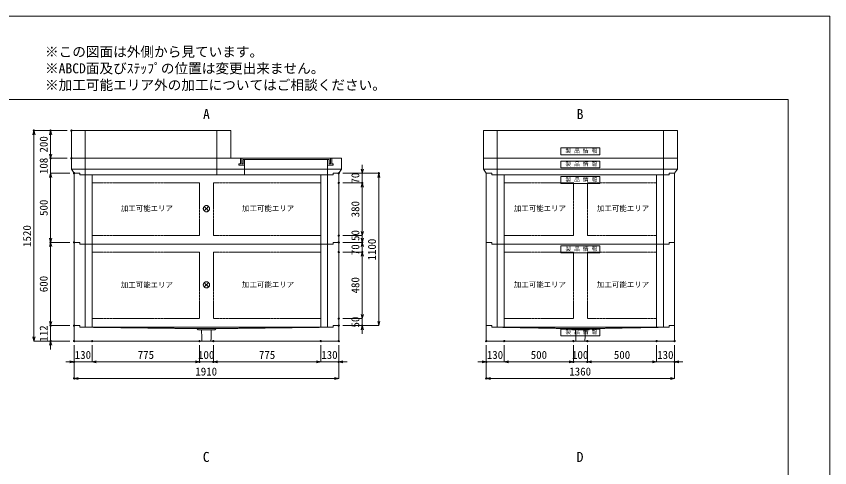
# Model space of a CAD drawing. Units: millimetres, scale not verified. Extents: x -4455 to 4455, y -3150 to 3150.
# Drawn here: x -1418 to 4455, y -109 to 3150 of the extents above; entities that cross this region are included whole.
import ezdxf
from ezdxf.enums import TextEntityAlignment as Align

# ---------------------------------------------------------------- set-up
doc = ezdxf.new("R2010")
doc.units = ezdxf.units.MM
doc.header["$LTSCALE"] = 20
doc.header["$PDMODE"] = 32
doc.header["$PDSIZE"] = 10
doc.linetypes.add('LONG_DASHED1', pattern=[7, 6, -1])
doc.linetypes.add('LONG_DOUBLE_CHAIN', pattern=[21.8, 18, -1, 0.6, -0.6, 0.6, -1])
for name, color, linetype, lineweight in [('0-0_D-TTL', 7, 'Continuous', 9), ('0-1_Defpoints', 7, 'Continuous', 9), ('0-3_D-TTL-TXT', 7, 'Continuous', 9), ('0-4_D-STR-TXT', 7, 'Continuous', 9), ('0-6_D-STR', 7, 'Continuous', 9), ('0-7_D-STR-STR4', 134, 'LONG_DASHED1', 9), ('0-8_D-STR-STR1', 7, 'LONG_DASHED1', 9), ('0-9_D-STR-DIM', 3, 'Continuous', 9), ('0-A_0', 7, 'Continuous', 9), ('0-B_D-STR-STR5', 1, 'LONG_DOUBLE_CHAIN', 9)]:
    doc.layers.add(name, color=color, linetype=linetype, lineweight=lineweight)
doc.styles.add('ＭＳ ゴシック', font='')
doc.styles.get('ＭＳ ゴシック').set_extended_font_data('MS Gothic')

# ---------------------------------------------------------------- blocks, each defined once
blk = doc.blocks.new('A$C4DE05FD1')
at = {"layer": '0-0_D-TTL', "color": 134}
for p, q in [((4000, 76000), (114800, 76000)), ((114800, 76000), (114800, 4000))]:
    blk.add_line(p, q, dxfattribs=at)
at = {"layer": '0-1_Defpoints', "color": 134}
for p, q in [((0, 84000), (118800, 84000)), ((118800, 84000), (118800, 0))]:
    blk.add_line(p, q, dxfattribs=at)
at = {"layer": '0-3_D-TTL-TXT', "style": 'ＭＳ ゴシック'}
for s, p in [('※この図面は外側から見ています。', (43260.9, 79815.7)), ('※ABCD面及びｽﾃｯﾌﾟの位置は変更出来ません。', (43260.9, 78215.7)), ('※加工可能エリア外の加工についてはご相談ください。', (43260.9, 76615.7))]:
    blk.add_text(s, height=962.2, dxfattribs=at).set_placement(p, align=Align.BOTTOM_LEFT)
blk = doc.blocks.new('A$C31CA379A')
at = {"layer": '0-4_D-STR-TXT', "style": 'ＭＳ ゴシック'}
for s, p in [('A', (-325.9, -2190.5)), ('B', (35638.6, -2190.5)), ('C', (-351.4, -35190.5)), ('D', (35638.6, -35190.5))]:
    blk.add_text(s, height=962.2, dxfattribs=at).set_placement(p, align=Align.BOTTOM_LEFT)
blk = doc.blocks.new('A$C1CAF45D9')
at = {"layer": '0-6_D-STR', "linetype": 'LONG_DASHED1'}
for p, q in [((-1500, 0), (-1500, 2400)), ((17500, 0), (17500, 2400)), ((-17500, 0), (-17500, 2200)), ((-5500, 0), (-5500, 2200))]:
    blk.add_line(p, q, dxfattribs=at)
at = {"layer": '0-6_D-STR'}
for p, q in [((19500, 820), (-19500, 820)), ((-19100, 240), (-18300, 240)), ((-18300, 0), (-18300, 240)), ((19100, 240), (18300, 240))]:
    blk.add_line(p, q, dxfattribs=at)
for points in [[(-19500, 2400), (19500, 2400), (19500, 820), (19100, 240)], [(-19500, 2400), (-19500, 820), (-19100, 240)], [(-18300, 0), (18300, 0), (18300, 240)]]:
    blk.add_lwpolyline(points, dxfattribs=at)
at = {"layer": '0-7_D-STR-STR4'}
for points in [[(-18100, 2400), (-18100, 1600), (-18300, 1600), (-18300, 1400), (-17500, 1400)], [(-17500, 2200), (-17700, 2200), (-17700, 1600), (-17900, 1600), (-17900, 2400)], [(-17500, 2200), (-5500, 2200), (-5300, 2200), (-5300, 1600), (-5100, 1600), (-5100, 2400)], [(-4900, 2400), (-4900, 1600), (-4700, 1600), (-4700, 1400), (-5500, 1400)]]:
    blk.add_lwpolyline(points, dxfattribs=at)
blk = doc.blocks.new('_Open30')
at = {"layer": '0-A_0'}
blk.add_line((0, 0), (-20, 0), dxfattribs=at)
blk.add_lwpolyline([(-20, 5.36), (0, 0), (-20, -5.36)], dxfattribs=at)
blk = doc.blocks.new('A$C3FC15DFF')
at = {"layer": '0-8_D-STR-STR1', "linetype": 'Continuous'}
blk.add_lwpolyline([(-2820, 0), (2820, 0), (2820, -1000), (-2820, -1000)], close=True, dxfattribs=at)
at = {"layer": '0-8_D-STR-STR1', "style": 'ＭＳ ゴシック'}
blk.add_text('製 品 情 報', height=577.3, dxfattribs=at).set_placement((-2149.6, -882.5), align=Align.BOTTOM_LEFT)
blk = doc.blocks.new('A$C2CAB0034')
at = {"layer": '0-6_D-STR', "linetype": 'LONG_DASHED1'}
for p, q in [((-12000, 0), (-12000, 2400)), ((12000, 0), (12000, 2400))]:
    blk.add_line(p, q, dxfattribs=at)
at = {"layer": '0-6_D-STR'}
for p, q in [((14000, 820), (-14000, 820)), ((-13600, 240), (-12800, 240)), ((-12800, 0), (-12800, 240)), ((13600, 240), (12800, 240))]:
    blk.add_line(p, q, dxfattribs=at)
for points in [[(-14000, 2400), (14000, 2400), (14000, 820), (13600, 240)], [(-14000, 2400), (-14000, 820), (-13600, 240)], [(-12800, 0), (12800, 0), (12800, 240)]]:
    blk.add_lwpolyline(points, dxfattribs=at)
at = {"layer": '0-8_D-STR-STR1'}
blk.add_blockref('A$C3FC15DFF', (0, 2000), dxfattribs=at)
blk = doc.blocks.new('A$C786A4183')
at = {"layer": '0-6_D-STR'}
blk.add_line((-11500, 4000), (-11500, 0), dxfattribs=at)
at = {"layer": '0-6_D-STR', "linetype": 'LONG_DASHED1'}
for p, q in [((-9500, 0), (-9500, 4000)), ((9500, 0), (9500, 4000))]:
    blk.add_line(p, q, dxfattribs=at)
at = {"layer": '0-6_D-STR'}
blk.add_lwpolyline([(-11500, 4000), (11500, 4000), (11500, 0), (-11500, 0)], dxfattribs=at)
blk = doc.blocks.new('A$C76595178')
at = {"layer": '0-6_D-STR'}
blk.add_line((-14000, 4000), (-14000, 0), dxfattribs=at)
at = {"layer": '0-6_D-STR', "linetype": 'LONG_DASHED1'}
for p, q in [((-12000, 0), (-12000, 4000)), ((12000, 0), (12000, 4000))]:
    blk.add_line(p, q, dxfattribs=at)
at = {"layer": '0-6_D-STR'}
blk.add_lwpolyline([(-14000, 4000), (14000, 4000), (14000, 0), (-14000, 0)], dxfattribs=at)
at = {"layer": '0-8_D-STR-STR1'}
blk.add_blockref('A$C3FC15DFF', (0, 1500), dxfattribs=at)
blk = doc.blocks.new('A$C0EB83927')
at = {"layer": '0-6_D-STR'}
for p, q in [((-19100, 240), (-19100, -2000)), ((-19100, 240), (-18300, 240)), ((-18300, 0), (-18300, 240)), ((18300, 0), (-18300, 0)), ((19100, 240), (18300, 240)), ((18300, 0), (18300, 240)), ((19100, 240), (19100, -2000)), ((19100, -2000), (-19100, -2000))]:
    blk.add_line(p, q, dxfattribs=at)
at = {"layer": '0-6_D-STR', "linetype": 'LONG_DASHED1'}
for p, q in [((-17680, 0), (-1400, -200)), ((17680, 0), (1400, -200)), ((-1200, -380), (-1400, -200)), ((-1400, -200), (1400, -200)), ((-1200, -380), (1200, -380)), ((-653.3, -2000), (-705, -380)), ((653.3, -2000), (705, -380)), ((1200, -380), (1400, -200))]:
    blk.add_line(p, q, dxfattribs=at)
blk = doc.blocks.new('A$C35A123D8')
at = {"layer": '0-6_D-STR'}
for p, q in [((-13600, 240), (-13600, -2000)), ((-13600, 240), (-12800, 240)), ((-12800, 0), (-12800, 240)), ((-12800, 0), (12800, 0)), ((13600, 240), (12800, 240)), ((12800, 0), (12800, 240)), ((13600, 240), (13600, -2000)), ((-13600, -2000), (13600, -2000))]:
    blk.add_line(p, q, dxfattribs=at)
at = {"layer": '0-6_D-STR', "linetype": 'LONG_DASHED1'}
for p, q in [((-12180, 0), (-1400, -200)), ((12180, 0), (1400, -200)), ((-1200, -380), (-1400, -200)), ((1400, -200), (-1400, -200)), ((1200, -380), (-1200, -380)), ((-653.3, -2000), (-705, -380)), ((653.3, -2000), (705, -380)), ((1200, -380), (1400, -200))]:
    blk.add_line(p, q, dxfattribs=at)
at = {"layer": '0-8_D-STR-STR1'}
blk.add_blockref('A$C3FC15DFF', (0, -260), dxfattribs=at)
blk = doc.blocks.new('A$C5F914A78')
at = {"layer": '0-6_D-STR'}
for p, q in [((-13600, 240), (-12800, 240)), ((-13600, -9760), (-13600, 240)), ((-12800, 0), (-12800, 240)), ((-12800, 0), (12800, 0)), ((13600, 240), (12800, 240)), ((12800, 0), (12800, 240)), ((13600, -9760), (13600, 240)), ((-13600, -9760), (-12800, -9760)), ((-12800, -10000), (-12800, -9760)), ((-12800, -10000), (12800, -10000)), ((13600, -9760), (12800, -9760)), ((12800, -10000), (12800, -9760))]:
    blk.add_line(p, q, dxfattribs=at)
at = {"layer": '0-6_D-STR', "linetype": 'LONG_DASHED1'}
for p, q in [((-12000, -10000), (-12000, 0)), ((-11000, -10000), (-11000, 0)), ((11000, -10000), (11000, 0)), ((12000, -10000), (12000, 0))]:
    blk.add_line(p, q, dxfattribs=at)
at = {"layer": '0-B_D-STR-STR5'}
for p, q in [((-1000, -1160), (-11000, -1160)), ((-11000, -1160), (-11000, -8760)), ((-1000, -1120), (-1000, -8760)), ((1000, -1160), (11000, -1160)), ((1000, -1160), (1000, -8760)), ((11000, -1160), (11000, -8760)), ((-1000, -8760), (-11000, -8760)), ((1000, -8760), (11000, -8760))]:
    blk.add_line(p, q, dxfattribs=at)
at = {"layer": '0-8_D-STR-STR1'}
blk.add_blockref('A$C3FC15DFF', (0, -260), dxfattribs=at)
blk = doc.blocks.new('A$C07d230d8')
at = {"layer": '0-6_D-STR'}
for p, q in [((-13600, -11760), (-13600, 240)), ((-13600, 240), (-12800, 240)), ((-12800, 0), (-12800, 240)), ((-12800, 0), (12800, 0)), ((13600, 240), (12800, 240)), ((12800, 0), (12800, 240)), ((13600, -11760), (13600, 240)), ((-13600, -11760), (-12800, -11760)), ((-12800, -12000), (-12800, -11760)), ((-12800, -12000), (12800, -12000)), ((13600, -11760), (12800, -11760)), ((12800, -12000), (12800, -11760))]:
    blk.add_line(p, q, dxfattribs=at)
at = {"layer": '0-6_D-STR', "linetype": 'LONG_DASHED1'}
for p, q in [((-12000, -12000), (-12000, 0)), ((-11000, -12000), (-11000, 0)), ((11000, -12000), (11000, 0)), ((12000, -12000), (12000, 0))]:
    blk.add_line(p, q, dxfattribs=at)
at = {"layer": '0-B_D-STR-STR5'}
for p, q in [((-11000, -1160), (-11000, -10760)), ((-1000, -1160), (-11000, -1160)), ((-1000, -1160), (-1000, -10760)), ((1000, -1160), (11000, -1160)), ((1000, -1160), (1000, -10760)), ((11000, -1160), (11000, -10760)), ((-1000, -10760), (-11000, -10760)), ((1000, -10760), (11000, -10760))]:
    blk.add_line(p, q, dxfattribs=at)
at = {"layer": '0-8_D-STR-STR1'}
blk.add_blockref('A$C3FC15DFF', (0, -260), dxfattribs=at)
blk = doc.blocks.new('A$C1C640AAB')
at = {"layer": '0-B_D-STR-STR5'}
for p, q in [((-318.2, -318.2), (318.2, 318.2)), ((-318.2, 318.2), (318.2, -318.2))]:
    blk.add_line(p, q, dxfattribs=at)
blk.add_circle((0, 0), 450, dxfattribs=at)
blk = doc.blocks.new('A$C1A463117')
at = {"layer": '0-6_D-STR'}
for p, q in [((-19100, 240), (-18300, 240)), ((-19100, -9760), (-19100, 240)), ((-18300, 0), (-18300, 240)), ((-18300, 0), (18300, 0)), ((19100, 240), (18300, 240)), ((18300, 0), (18300, 240)), ((19100, -9760), (19100, 240)), ((-19100, -9760), (-18300, -9760)), ((-18300, -10000), (-18300, -9760)), ((-18300, -10000), (18300, -10000)), ((19100, -9760), (18300, -9760)), ((18300, -10000), (18300, -9760))]:
    blk.add_line(p, q, dxfattribs=at)
at = {"layer": '0-6_D-STR', "linetype": 'LONG_DASHED1'}
for p, q in [((-17500, -10000), (-17500, 0)), ((-16500, -10000), (-16500, 0)), ((16500, -10000), (16500, 0)), ((17500, -10000), (17500, 0))]:
    blk.add_line(p, q, dxfattribs=at)
at = {"layer": '0-B_D-STR-STR5'}
for p, q in [((-16500, -1160), (-16500, -8760)), ((-1000, -1160), (-16500, -1160)), ((-1000, -1160), (-1000, -8760)), ((1000, -1160), (16500, -1160)), ((1000, -1160), (1000, -8760)), ((16500, -1160), (16500, -8760)), ((-1000, -8760), (-16500, -8760)), ((1000, -8760), (16500, -8760))]:
    blk.add_line(p, q, dxfattribs=at)
blk = doc.blocks.new('A$Cf53da7ad')
at = {"layer": '0-6_D-STR'}
blk.add_blockref('A$C1A463117', (0, 0), dxfattribs=at)
at = {"layer": '0-B_D-STR-STR5'}
blk.add_blockref('A$C1C640AAB', (0, -4880), dxfattribs=at)
blk = doc.blocks.new('A$Cdb0822c0')
at = {"layer": '0-6_D-STR'}
for p, q in [((-19100, -11760), (-19100, 240)), ((-19100, 240), (-18300, 240)), ((-18300, 0), (-18300, 240)), ((-18300, 0), (18300, 0)), ((19100, 240), (18300, 240)), ((18300, 0), (18300, 240)), ((19100, -11760), (19100, 240)), ((-19100, -11760), (-18300, -11760)), ((-18300, -12000), (-18300, -11760)), ((-18300, -12000), (18300, -12000)), ((19100, -11760), (18300, -11760)), ((18300, -12000), (18300, -11760))]:
    blk.add_line(p, q, dxfattribs=at)
at = {"layer": '0-6_D-STR', "linetype": 'LONG_DASHED1'}
for p, q in [((-17500, -12000), (-17500, 0)), ((-16500, -12000), (-16500, 0)), ((16500, -12000), (16500, 0)), ((17500, -12000), (17500, 0))]:
    blk.add_line(p, q, dxfattribs=at)
at = {"layer": '0-B_D-STR-STR5'}
for p, q in [((-16500, -1160), (-16500, -10760)), ((-1000, -1160), (-16500, -1160)), ((-1000, -1160), (-1000, -10760)), ((1000, -1160), (16500, -1160)), ((1000, -1160), (1000, -10760)), ((16500, -1160), (16500, -10760)), ((-1000, -10760), (-16500, -10760)), ((1000, -10760), (16500, -10760))]:
    blk.add_line(p, q, dxfattribs=at)
blk = doc.blocks.new('A$Ca1be79d4')
at = {"layer": '0-6_D-STR'}
blk.add_blockref('A$Cdb0822c0', (0, 0), dxfattribs=at)
at = {"layer": '0-B_D-STR-STR5'}
blk.add_blockref('A$C1C640AAB', (0, -5880), dxfattribs=at)

msp = doc.modelspace()

# ---------------------------------------------------------------- linework, layer by layer
at = {"layer": '0-1_Defpoints'}
for p in [(-1290, 2325), (-1170, 2325), (-1020, 2325), (-1170, 2125), (-1020, 2125), (-1000, 2017), (-1000, 2017), (910, 2017), (910, 2017), (1200, 2017), (910, 1947), (910, 1947), (1080, 1947), (910, 1567), (-1170, 1517), (-1000, 1517), (-1000, 1517), (910, 1517), (910, 1517), (1080, 1517), (910, 1447), (1080, 1447), (1080, 1447), (910, 967), (-1170, 917), (-1000, 917), (-1000, 917), (910, 917), (910, 917), (1080, 917), (-1170, 805), (-1000, 805), (-1000, 805), (-1000, 805), (-1000, 805), (-870, 805), (-95, 805), (5, 805), (780, 805), (910, 805), (1975, 805), (1975, 805), (2105, 805), (2605, 805), (2705, 805), (3205, 805), (3335, 805), (-1000, 655), (-95, 655), (5, 655), (910, 655), (1975, 655), (2605, 655), (2705, 655), (3335, 655), (-1000, 535), (1975, 535)]:
    msp.add_point(p, dxfattribs=at)
at = {"layer": '0-9_D-STR-DIM'}
for p, q in [((-1050, 2325), (-1290, 2325)), ((-1290, 835), (-1290, 2295)), ((-1050, 2325), (-1170, 2325)), ((-1170, 2155), (-1170, 2295)), ((-1170, 2155), (-1170, 2185)), ((-1050, 2125), (-1170, 2125)), ((-1170, 2017), (-1170, 2125)), ((-1050, 2125), (-1170, 2125)), ((1080, 2047), (1080, 2077)), ((-1030, 2017), (-1170, 2017)), ((-1030, 2017), (-1170, 2017)), ((940, 2017), (1200, 2017)), ((940, 2017), (1080, 2017)), ((1080, 2017), (1080, 1947)), ((-1170, 1987), (-1170, 1957)), ((-1170, 1987), (-1170, 1547)), ((940, 1947), (1080, 1947)), ((940, 1947), (1080, 1947)), ((1200, 947), (1200, 1987)), ((1080, 1917), (1080, 1887)), ((1080, 1597), (1080, 1917)), ((1080, 1597), (1080, 1627)), ((940, 1567), (1080, 1567)), ((940, 1567), (1080, 1567)), ((1080, 1547), (1080, 1577)), ((1080, 1567), (1080, 1517)), ((-1030, 1517), (-1170, 1517)), ((-1030, 1517), (-1170, 1517)), ((-1170, 1487), (-1170, 947)), ((940, 1517), (1080, 1517)), ((940, 1517), (1080, 1517)), ((1080, 1517), (1080, 1447)), ((1080, 1487), (1080, 1457)), ((940, 1447), (1080, 1447)), ((940, 1447), (1080, 1447)), ((1080, 997), (1080, 1417)), ((1080, 1417), (1080, 1387)), ((1080, 997), (1080, 1027)), ((-1170, 947), (-1170, 977)), ((940, 967), (1080, 967)), ((940, 967), (1080, 967)), ((1080, 967), (1080, 917)), ((-1030, 917), (-1170, 917)), ((-1170, 917), (-1170, 805)), ((-1030, 917), (-1170, 917)), ((940, 917), (1200, 917)), ((940, 917), (1080, 917)), ((1080, 887), (1080, 857)), ((-1030, 805), (-1290, 805)), ((-1030, 805), (-1170, 805)), ((-1170, 775), (-1170, 745)), ((-1000, 775), (-1000, 535)), ((-1000, 775), (-1000, 655)), ((-870, 775), (-870, 655)), ((-870, 775), (-870, 655)), ((-95, 775), (-95, 655)), ((-95, 775), (-95, 655)), ((5, 775), (5, 655)), ((5, 775), (5, 655)), ((780, 775), (780, 655)), ((780, 775), (780, 655)), ((910, 775), (910, 655)), ((910, 775), (910, 535)), ((1975, 775), (1975, 535)), ((1975, 775), (1975, 655)), ((2105, 775), (2105, 655)), ((2105, 775), (2105, 655)), ((2605, 775), (2605, 655)), ((2605, 775), (2605, 655)), ((2705, 775), (2705, 655)), ((2705, 775), (2705, 655)), ((3205, 775), (3205, 655)), ((3205, 775), (3205, 655)), ((3335, 775), (3335, 655)), ((3335, 775), (3335, 535)), ((-1030, 655), (-1060, 655)), ((-870, 655), (-1000, 655)), ((-840, 655), (-125, 655)), ((-840, 655), (-810, 655)), ((-125, 655), (-155, 655)), ((-95, 655), (5, 655)), ((750, 655), (35, 655)), ((35, 655), (65, 655)), ((750, 655), (720, 655)), ((780, 655), (910, 655)), ((940, 655), (970, 655)), ((1945, 655), (1915, 655)), ((2105, 655), (1975, 655)), ((2135, 655), (2575, 655)), ((2135, 655), (2165, 655)), ((2575, 655), (2545, 655)), ((2605, 655), (2705, 655)), ((3175, 655), (2735, 655)), ((2735, 655), (2765, 655)), ((3175, 655), (3145, 655)), ((3205, 655), (3335, 655)), ((3365, 655), (3395, 655)), ((880, 535), (-970, 535)), ((3305, 535), (2005, 535))]:
    msp.add_line(p, q, dxfattribs=at)

# ---------------------------------------------------------------- block references
at = {"layer": '0-0_D-TTL', "xscale": 0.075, "yscale": 0.075}
msp.add_blockref('A$C4DE05FD1', (-4455, -3150), dxfattribs=at)
at = {"layer": '0-4_D-STR-TXT', "xscale": 0.075, "yscale": 0.075}
msp.add_blockref('A$C31CA379A', (-45, 2550), dxfattribs=at)
at = {"layer": '0-6_D-STR', "yscale": 0.05}
for name, p, xscale in [('A$C786A4183', (-445, 2125), 0.05), ('A$C76595178', (2655, 2125), 0.05), ('A$C1CAF45D9', (-45, 2005), -0.05), ('A$C2CAB0034', (2655, 2005), 0.05), ('A$Cf53da7ad', (-45, 2005), 0.05), ('A$C5F914A78', (2655, 2005), 0.05), ('A$Ca1be79d4', (-45, 1505), 0.05), ('A$C07d230d8', (2655, 1505), 0.05), ('A$C0EB83927', (-45, 905), -0.05), ('A$C35A123D8', (2655, 905), 0.05)]:
    msp.add_blockref(name, p, dxfattribs=dict(at, xscale=xscale))
at = {"layer": '0-9_D-STR-DIM', "xscale": 1.5, "yscale": 1.5}
for p, rotation in [((-1290, 2325), 90), ((-1170, 2325), 90), ((-1170, 2125), 270), ((-1170, 2125), 270), ((-1170, 2017), 90), ((-1170, 2017), 90), ((1080, 2017), 270), ((1200, 2017), 90), ((1080, 1947), 90), ((1080, 1947), 90), ((1080, 1567), 270), ((1080, 1567), 270), ((-1170, 1517), 270), ((1080, 1517), 270), ((-1170, 1517), 90), ((1080, 1517), 90), ((1080, 1447), 90), ((1080, 1447), 90), ((-1170, 917), 270), ((-1170, 917), 270), ((1080, 967), 270), ((1080, 967), 270), ((1200, 917), 270), ((1080, 917), 90), ((-1290, 805), 270), ((-1170, 805), 90), ((-870, 655), 180), ((-870, 655), 180), ((5, 655), 180), ((5, 655), 180), ((910, 655), 180), ((2105, 655), 180), ((2105, 655), 180), ((2705, 655), 180), ((2705, 655), 180), ((3335, 655), 180), ((-1000, 535), 180), ((1975, 535), 180)]:
    msp.add_blockref('_Open30', p, dxfattribs=dict(at, rotation=rotation))
for p in [(-1000, 655), (-95, 655), (-95, 655), (780, 655), (780, 655), (1975, 655), (2605, 655), (2605, 655), (3205, 655), (3205, 655), (910, 535), (3335, 535)]:
    msp.add_blockref('_Open30', p, dxfattribs=at)

# ---------------------------------------------------------------- texts
at = {"layer": '0-9_D-STR-DIM', "style": 'ＭＳ ゴシック'}
for s, p in [('200', (-1173.9, 2166.2)), ('108', (-1173.9, 2010.67)), ('70', (1076.1, 1942.1)), ('500', (-1173.9, 1708.35)), ('380', (1076.1, 1698.35)), ('1520', (-1293.9, 1484.72)), ('50', (1076.1, 1527.85)), ('1100', (1196.1, 1386.72)), ('70', (1076.1, 1425.18)), ('600', (-1173.9, 1157.9)), ('480', (1076.1, 1148.8)), ('50', (1076.1, 902.85)), ('112', (-1173.9, 800.85))]:
    msp.add_text(s, height=57.77, rotation=90, dxfattribs=at).set_placement(p, align=Align.BOTTOM_LEFT)
for s, p in [('130', (-995.78, 658.9)), ('775', (-541.12, 658.9)), ('100', (-105.78, 658.9)), ('775', (333.88, 658.9)), ('130', (784.22, 658.9)), ('130', (1979.22, 658.9)), ('500', (2296.35, 658.9)), ('100', (2594.22, 658.9)), ('500', (2896.35, 658.9)), ('130', (3209.22, 658.9)), ('1910', (-125.28, 538.9)), ('1360', (2574.72, 538.9))]:
    msp.add_text(s, height=57.77, dxfattribs=at).set_placement(p, align=Align.BOTTOM_LEFT)
at = {"layer": '0-B_D-STR-STR5', "style": 'ＭＳ ゴシック'}
for p in [(-662.98, 1732.03), (212.02, 1732.03), (2174.52, 1732.03), (2774.52, 1732.03), (-662.98, 1180.03), (212.02, 1182.03), (2174.52, 1182.03), (2774.52, 1182.03)]:
    msp.add_text('加工可能エリア', height=38.42, dxfattribs=at).set_placement(p, align=Align.BOTTOM_LEFT)

doc.saveas('drawing.dxf')
